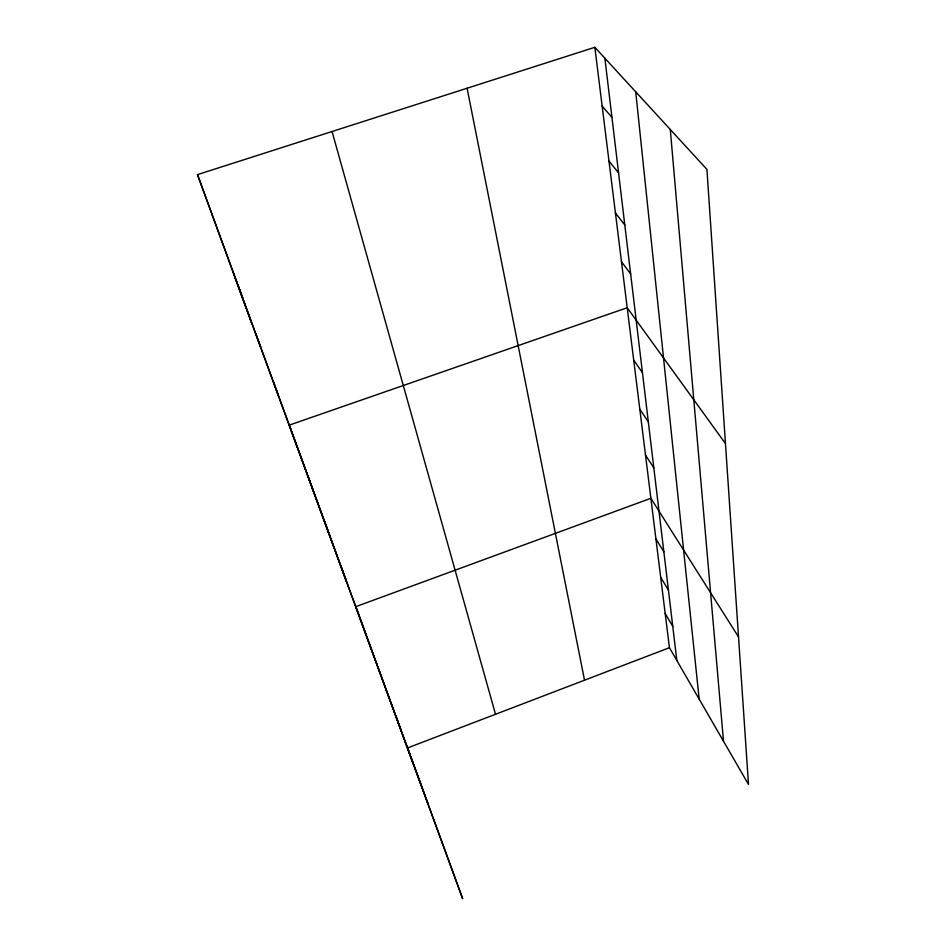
<?xml version="1.0" encoding="UTF-8"?>
<svg xmlns="http://www.w3.org/2000/svg" width="946" height="946" viewBox="0 0 946 946"><rect width="100%" height="100%" fill="white"/><g stroke="black" fill="none" stroke-linecap="round" stroke-linejoin="round"><path stroke-width="1.42" d="M251.4 322.562L197.501 174.62L594.845 47.3L669.437 647.691L407.596 747.931L462.653 898.7L233.721 274.009M594.845 47.3L706.922 169.381L748.499 784.459L669.437 647.691M602.141 106.07L611.944 117.41M608.999 161.187L618.578 172.87M615.432 212.98L624.798 224.959M621.487 261.735L630.651 273.95M725.452 443.568L627.198 307.734L289.299 425.109L346.425 581.707M633.714 360.142L642.452 372.712M639.803 409.169L648.317 421.857M645.515 455.132L653.828 467.915M738.53 636.954L650.883 498.305L355.826 606.658L412.622 762.24M655.933 538.948L663.844 551.802M660.686 577.261L668.432 590.115M665.18 613.457L672.748 626.287M197.501 174.62L428.278 804.538M395.771 715.637L400.938 729.804M340.808 565.649L346.047 580.028M307.651 475.188L312.878 489.508M324.774 521.92L330.024 536.287M256.023 334.293L261.108 348.258M273.158 381.072L278.313 395.203M237.765 284.498L242.791 298.262M332.046 131.506L495.515 714.277M467.099 88.238L584.522 680.198M604.872 58.226L676.839 660.485M635.724 91.821L699.177 699.129M670.288 129.484L723.501 741.215"/></g></svg>
